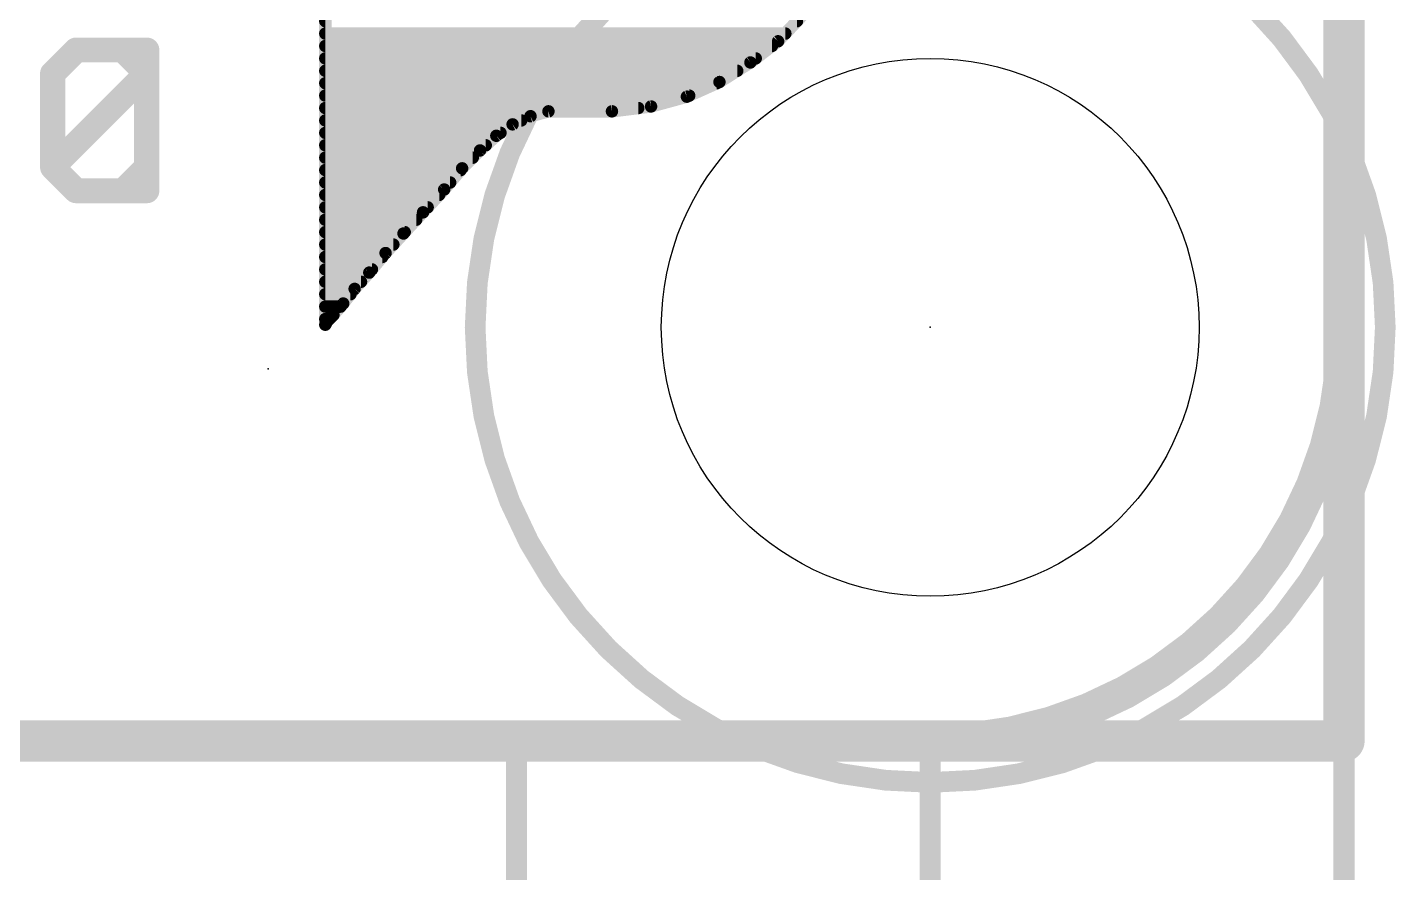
# Model space of a CAD drawing. Extents: x -32 to 75, y -23 to 37.
# Drawn here: x 35.1 to 43.5, y -0.81 to 4.38 of the extents above; entities that cross this region are included whole.
import ezdxf

# ---------------------------------------------------------------- set-up
doc = ezdxf.new("R2010")
doc.units = 0
for name, color, linetype in [('1', 12, 'CONTINUOUS'), ('16', 132, 'CONTINUOUS'), ('20', 53, 'CONTINUOUS'), ('21', 41, 'CONTINUOUS'), ('22', 40, 'CONTINUOUS'), ('23', 53, 'CONTINUOUS'), ('39', 12, 'CONTINUOUS'), ('47', 253, 'CONTINUOUS')]:
    doc.layers.add(name, color=color, linetype=linetype)

msp = doc.modelspace()

# ---------------------------------------------------------------- linework, layer by layer
at = {"layer": '1', "const_width": 0.254}
for points in [[(43.18, 0), (43.18, 35.56)], [(0, 0), (43.18, 0)]]:
    msp.add_lwpolyline(points, dxfattribs=at)
at = {"layer": '1', "const_width": 0.127}
for points in [[(43.18, -0.0635, 1), (43.18, 0.0635)], [(43.1165, 0, 1), (43.2435, 0)]]:
    msp.add_lwpolyline(points, format="xyb", dxfattribs=at)
at = {"layer": '16', "const_width": 0.254}
for points in [[(43.18, 0), (43.18, 35.56)], [(0, 0), (43.18, 0)]]:
    msp.add_lwpolyline(points, dxfattribs=at)
at = {"layer": '16', "const_width": 0.127}
for points in [[(43.18, -0.0635, 1), (43.18, 0.0635)], [(43.1165, 0, 1), (43.2435, 0)]]:
    msp.add_lwpolyline(points, format="xyb", dxfattribs=at)
at = {"layer": '20', "const_width": 0.2032}
for points in [[(43.18, 33.02), (43.18, 2.54)], [(40.64, 0), (2.54, 0)]]:
    msp.add_lwpolyline(points, dxfattribs=at)
at = {"layer": '20'}
for points, const_width in [([(40.64, 0, 0.4142), (43.18, 2.54)], 0.2032), ([(43.2308, 2.54, 1), (43.1292, 2.54)], 0.1016), ([(43.1292, 2.54, 1), (43.2308, 2.54)], 0.1016), ([(40.64, 0.0508, 1), (40.64, -0.0508)], 0.1016), ([(40.64, -0.0508, 1), (40.64, 0.0508)], 0.1016)]:
    msp.add_lwpolyline(points, format="xyb", dxfattribs=dict(at, const_width=const_width))
msp.add_circle((40.64, 2.54), 1.651, dxfattribs=at)
at = {"layer": '21'}
for points, const_width in [([(36.926, 5.126), (36.926, 2.556)], 0.0762), ([(39.706, 4.296), (39.856, 4.456)], 0.0762), ([(36.926, 4.3434), (39.7504, 4.3434)], 0.0762), ([(35.2509, 4.0985), (35.395, 4.2425)], 0.1524), ([(35.395, 4.2425), (35.6831, 4.2425)], 0.1524), ([(35.6831, 4.2425), (35.8271, 4.0985)], 0.1524), ([(36.926, 4.2672), (39.6683, 4.2672)], 0.0762), ([(39.536, 4.166), (39.706, 4.296)], 0.0762), ([(36.926, 4.191), (39.5687, 4.191)], 0.0762), ([(39.346, 4.046), (39.536, 4.166)], 0.0762), ([(35.2509, 3.5223), (35.2509, 4.0985)], 0.1524), ([(35.2509, 3.5223), (35.8271, 4.0985)], 0.1524), ([(35.8271, 4.0985), (35.8271, 3.5223)], 0.1524), ([(36.926, 4.1148), (39.4549, 4.1148)], 0.0762), ([(36.926, 4.0386), (39.3296, 4.0386)], 0.0762), ([(39.146, 3.956), (39.346, 4.046)], 0.0762), ([(36.926, 3.9624), (39.1602, 3.9624)], 0.0762), ([(38.926, 3.896), (39.146, 3.956)], 0.0762), ([(36.926, 3.8862), (38.8476, 3.8862)], 0.0762), ([(38.076, 3.786), (38.186, 3.836)], 0.0762), ([(38.186, 3.836), (38.296, 3.866)], 0.0762), ([(38.296, 3.866), (38.686, 3.866)], 0.0762), ([(38.686, 3.866), (38.926, 3.896)], 0.0762), ([(36.926, 3.81), (38.1288, 3.81)], 0.0762), ([(37.976, 3.716), (38.076, 3.786)], 0.0762), ([(36.926, 3.7338), (38.0014, 3.7338)], 0.0762), ([(37.876, 3.626), (37.976, 3.716)], 0.0762), ([(36.926, 3.6576), (37.9111, 3.6576)], 0.0762), ([(36.926, 3.5814), (37.8314, 3.5814)], 0.0762), ([(37.766, 3.516), (37.876, 3.626)], 0.0762), ([(35.395, 3.3782), (35.2509, 3.5223)], 0.1524), ([(35.8271, 3.5223), (35.6831, 3.3782)], 0.1524), ([(36.926, 3.5052), (37.7569, 3.5052)], 0.0762), ([(37.656, 3.386), (37.766, 3.516)], 0.0762), ([(35.6831, 3.3782), (35.395, 3.3782)], 0.1524), ([(36.926, 3.429), (37.6924, 3.429)], 0.0762), ([(36.926, 3.3528), (37.6252, 3.3528)], 0.0762), ([(37.526, 3.246), (37.656, 3.386)], 0.0762), ([(36.926, 3.2766), (37.5544, 3.2766)], 0.0762), ([(37.406, 3.116), (37.526, 3.246)], 0.0762), ([(36.926, 3.2004), (37.4839, 3.2004)], 0.0762), ([(36.926, 3.1242), (37.4136, 3.1242)], 0.0762), ([(37.296, 2.996), (37.406, 3.116)], 0.0762), ([(36.926, 3.048), (37.3437, 3.048)], 0.0762), ([(37.196, 2.876), (37.296, 2.996)], 0.0762), ([(36.926, 2.9718), (37.2758, 2.9718)], 0.0762), ([(36.926, 2.8956), (37.2123, 2.8956)], 0.0762), ([(36.926, 2.8194), (37.1451, 2.8194)], 0.0762), ([(37.106, 2.776), (37.196, 2.876)], 0.0762), ([(36.926, 2.7432), (37.0805, 2.7432)], 0.0762), ([(37.036, 2.686), (37.106, 2.776)], 0.0762), ([(36.926, 2.667), (37.0197, 2.667)], 0.0762), ([(36.976, 2.616), (37.036, 2.686)], 0.0762), ([(36.926, 2.5908), (36.9508, 2.5908)], 0.0762), ([(36.926, 2.556), (36.936, 2.576)], 0.0762), ([(36.936, 2.576), (36.976, 2.616)], 0.0762)]:
    msp.add_lwpolyline(points, dxfattribs=dict(at, const_width=const_width))
for points, const_width in [([(36.926, 4.4386, 1), (36.926, 4.4005)], 0.0381), ([(39.8219, 4.4005, 1), (39.8219, 4.4386)], 0.0381), ([(36.926, 4.3624, 1), (36.926, 4.3243)], 0.0381), ([(39.7504, 4.3243, 1), (39.7504, 4.3624)], 0.0381), ([(35.395, 4.2806, 1), (35.395, 4.2044)], 0.0762), ([(35.4219, 4.2156, 1), (35.368, 4.2695)], 0.0762), ([(35.71, 4.2695, 1), (35.6561, 4.2156)], 0.0762), ([(35.6831, 4.2044, 1), (35.6831, 4.2806)], 0.0762), ([(36.926, 4.2862, 1), (36.926, 4.2481)], 0.0381), ([(39.6683, 4.2481, 1), (39.6683, 4.2862)], 0.0381), ([(39.6921, 4.309, 1), (39.7199, 4.283)], 0.0381), ([(39.7176, 4.2809, 1), (39.6944, 4.3111)], 0.0381), ([(36.926, 4.21, 1), (36.926, 4.1719)], 0.0381), ([(39.5462, 4.1499, 1), (39.5258, 4.1821)], 0.0381), ([(39.5687, 4.1719, 1), (39.5687, 4.21)], 0.0381), ([(35.289, 4.0985, 1), (35.2128, 4.0985)], 0.0762), ([(35.224, 4.1254, 1), (35.2779, 4.0715)], 0.0762), ([(35.8652, 4.0985, 1), (35.789, 4.0985)], 0.0762), ([(35.8541, 4.0715, 1), (35.8002, 4.1254)], 0.0762), ([(35.8002, 4.0715, 1), (35.8541, 4.1254)], 0.0762), ([(36.926, 4.1338, 1), (36.926, 4.0957)], 0.0381), ([(39.4549, 4.0957, 1), (39.4549, 4.1338)], 0.0381), ([(39.5244, 4.1811, 1), (39.5476, 4.1509)], 0.0381), ([(36.926, 4.0577, 1), (36.926, 4.0196)], 0.0381), ([(39.3358, 4.0621, 1), (39.3562, 4.0299)], 0.0381), ([(39.3296, 4.0196, 1), (39.3296, 4.0577)], 0.0381), ([(39.3538, 4.0286, 1), (39.3382, 4.0634)], 0.0381), ([(36.926, 3.9815, 1), (36.926, 3.9434)], 0.0381), ([(39.1382, 3.9734, 1), (39.1538, 3.9386)], 0.0381), ([(39.151, 3.9376, 1), (39.141, 3.9744)], 0.0381), ([(39.1602, 3.9434, 1), (39.1602, 3.9815)], 0.0381), ([(36.926, 3.9053, 1), (36.926, 3.8672)], 0.0381), ([(38.181, 3.8544, 1), (38.191, 3.8176)], 0.0381), ([(38.1939, 3.8187, 1), (38.1781, 3.8533)], 0.0381), ([(38.296, 3.8851, 1), (38.296, 3.847)], 0.0381), ([(38.301, 3.8476, 1), (38.291, 3.8844)], 0.0381), ([(38.6836, 3.8849, 1), (38.6884, 3.8471)], 0.0381), ([(38.686, 3.847, 1), (38.686, 3.8851)], 0.0381), ([(38.8476, 3.8672, 1), (38.8476, 3.9053)], 0.0381), ([(38.921, 3.9144, 1), (38.931, 3.8776)], 0.0381), ([(38.9284, 3.8771, 1), (38.9236, 3.9149)], 0.0381), ([(36.926, 3.8291, 1), (36.926, 3.791)], 0.0381), ([(38.0681, 3.8033, 1), (38.0839, 3.7687)], 0.0381), ([(38.0869, 3.7704, 1), (38.0651, 3.8016)], 0.0381), ([(38.1288, 3.791, 1), (38.1288, 3.8291)], 0.0381), ([(36.926, 3.7529, 1), (36.926, 3.7147)], 0.0381), ([(37.9651, 3.7316, 1), (37.9869, 3.7004)], 0.0381), ([(37.9887, 3.7018, 1), (37.9633, 3.7302)], 0.0381), ([(38.0014, 3.7147, 1), (38.0014, 3.7529)], 0.0381), ([(36.926, 3.6766, 1), (36.926, 3.6385)], 0.0381), ([(36.926, 3.6005, 1), (36.926, 3.5624)], 0.0381), ([(37.8314, 3.5624, 1), (37.8314, 3.6005)], 0.0381), ([(37.8633, 3.6402, 1), (37.8887, 3.6118)], 0.0381), ([(37.8895, 3.6125, 1), (37.8625, 3.6395)], 0.0381), ([(37.9111, 3.6385, 1), (37.9111, 3.6766)], 0.0381), ([(35.2779, 3.5492, 1), (35.224, 3.4953)], 0.0762), ([(35.224, 3.5492, 1), (35.2779, 3.4953)], 0.0762), ([(35.2128, 3.5223, 1), (35.289, 3.5223)], 0.0762), ([(35.789, 3.5223, 1), (35.8652, 3.5223)], 0.0762), ([(35.8541, 3.4953, 1), (35.8002, 3.5492)], 0.0762), ([(36.926, 3.5243, 1), (36.926, 3.4862)], 0.0381), ([(37.7525, 3.5295, 1), (37.7795, 3.5025)], 0.0381), ([(37.7805, 3.5037, 1), (37.7515, 3.5283)], 0.0381), ([(37.7569, 3.4862, 1), (37.7569, 3.5243)], 0.0381), ([(35.395, 3.4163, 1), (35.395, 3.3401)], 0.0762), ([(35.6831, 3.3401, 1), (35.6831, 3.4163)], 0.0762), ([(36.926, 3.4481, 1), (36.926, 3.41)], 0.0381), ([(37.6924, 3.41, 1), (37.6924, 3.4481)], 0.0381), ([(35.368, 3.3513, 1), (35.4219, 3.4051)], 0.0762), ([(35.6561, 3.4051, 1), (35.71, 3.3513)], 0.0762), ([(36.926, 3.3719, 1), (36.926, 3.3338)], 0.0381), ([(37.6252, 3.3338, 1), (37.6252, 3.3719)], 0.0381), ([(37.6415, 3.3983, 1), (37.6705, 3.3737)], 0.0381), ([(37.67, 3.373, 1), (37.642, 3.399)], 0.0381), ([(36.926, 3.2957, 1), (36.926, 3.2576)], 0.0381), ([(37.512, 3.259, 1), (37.54, 3.233)], 0.0381), ([(37.54, 3.2331, 1), (37.512, 3.2589)], 0.0381), ([(37.5544, 3.2576, 1), (37.5544, 3.2957)], 0.0381), ([(36.926, 3.2195, 1), (36.926, 3.1814)], 0.0381), ([(37.4839, 3.1814, 1), (37.4839, 3.2195)], 0.0381), ([(36.926, 3.1433, 1), (36.926, 3.1052)], 0.0381), ([(37.392, 3.1289, 1), (37.42, 3.1031)], 0.0381), ([(37.42, 3.1031, 1), (37.392, 3.1289)], 0.0381), ([(37.4136, 3.1052, 1), (37.4136, 3.1433)], 0.0381), ([(36.926, 3.0671, 1), (36.926, 3.029)], 0.0381), ([(37.282, 3.0089, 1), (37.31, 2.9831)], 0.0381), ([(37.3106, 2.9838, 1), (37.2814, 3.0082)], 0.0381), ([(37.3437, 3.029, 1), (37.3437, 3.0671)], 0.0381), ([(36.926, 2.9909, 1), (36.926, 2.9527)], 0.0381), ([(37.2758, 2.9527, 1), (37.2758, 2.9909)], 0.0381), ([(36.926, 2.9146, 1), (36.926, 2.8765)], 0.0381), ([(36.926, 2.8385, 1), (36.926, 2.8004)], 0.0381), ([(37.1451, 2.8004, 1), (37.1451, 2.8385)], 0.0381), ([(37.1814, 2.8882, 1), (37.2106, 2.8638)], 0.0381), ([(37.2102, 2.8633, 1), (37.1818, 2.8887)], 0.0381), ([(37.2123, 2.8765, 1), (37.2123, 2.9146)], 0.0381), ([(36.926, 2.7623, 1), (36.926, 2.7242)], 0.0381), ([(37.0805, 2.7242, 1), (37.0805, 2.7623)], 0.0381), ([(37.0918, 2.7887, 1), (37.1202, 2.7633)], 0.0381), ([(37.121, 2.7643, 1), (37.091, 2.7877)], 0.0381), ([(36.926, 2.6861, 1), (36.926, 2.648)], 0.0381), ([(37.021, 2.6977, 1), (37.051, 2.6743)], 0.0381), ([(37.0197, 2.648, 1), (37.0197, 2.6861)], 0.0381), ([(37.0505, 2.6736, 1), (37.0215, 2.6984)], 0.0381), ([(36.926, 2.6099, 1), (36.926, 2.5718)], 0.0381), ([(36.9225, 2.5895, 1), (36.9495, 2.5625)], 0.0381), ([(36.953, 2.5675, 1), (36.919, 2.5845)], 0.0381), ([(36.9508, 2.5718, 1), (36.9508, 2.6099)], 0.0381), ([(36.9615, 2.6284, 1), (36.9905, 2.6036)], 0.0381), ([(36.9895, 2.6025, 1), (36.9625, 2.6295)], 0.0381), ([(36.909, 2.5645, 1), (36.943, 2.5475)], 0.0381), ([(36.907, 2.556, 1), (36.9451, 2.556)], 0.0381)]:
    msp.add_lwpolyline(points, format="xyb", dxfattribs=dict(at, const_width=const_width))
at = {"layer": '22', "const_width": 0.1524}
for points in [[(35.2546, 4.0985), (35.3987, 4.2425)], [(35.3987, 4.2425), (35.8308, 4.2425)], [(35.8308, 4.2425), (35.8308, 3.3782)], [(35.2546, 3.5223), (35.2546, 4.0985)], [(35.3987, 3.3782), (35.2546, 3.5223)], [(35.8308, 3.3782), (35.3987, 3.3782)]]:
    msp.add_lwpolyline(points, dxfattribs=at)
at = {"layer": '22', "const_width": 0.0762}
for points in [[(35.3987, 4.2806, 1), (35.3987, 4.2044)], [(35.4256, 4.2156, 1), (35.3717, 4.2695)], [(35.8689, 4.2425, 1), (35.7927, 4.2425)], [(35.8308, 4.2044, 1), (35.8308, 4.2806)], [(35.2927, 4.0985, 1), (35.2165, 4.0985)], [(35.2277, 4.1254, 1), (35.2816, 4.0715)], [(35.2816, 3.5492, 1), (35.2277, 3.4953)], [(35.2165, 3.5223, 1), (35.2927, 3.5223)], [(35.3987, 3.4163, 1), (35.3987, 3.3401)], [(35.8308, 3.3401, 1), (35.8308, 3.4163)], [(35.3717, 3.3513, 1), (35.4256, 3.4051)], [(35.7927, 3.3782, 1), (35.8689, 3.3782)]]:
    msp.add_lwpolyline(points, format="xyb", dxfattribs=at)
at = {"layer": '23'}
for p in [(40.64, 2.54), (36.576, 2.286)]:
    msp.add_point(p, dxfattribs=at)
at = {"layer": '39', "const_width": 0.127}
msp.add_lwpolyline([(40.64, -0.254, 1), (40.64, 5.334, 1), (40.64, -0.254)], format="xyb", dxfattribs=at)
at = {"layer": '47', "const_width": 0.13}
for points in [[(38.1, 0), (38.1, -5.76)], [(40.64, 0), (40.64, -8.3)], [(43.18, 0), (43.18, -12.11)]]:
    msp.add_lwpolyline(points, dxfattribs=at)
at = {"layer": '47', "const_width": 0.065}
for points in [[(38.1325, 0, 1), (38.0675, 0)], [(40.6725, 0, 1), (40.6075, 0)], [(43.2125, 0, 1), (43.1475, 0)]]:
    msp.add_lwpolyline(points, format="xyb", dxfattribs=at)

doc.saveas('drawing.dxf')
